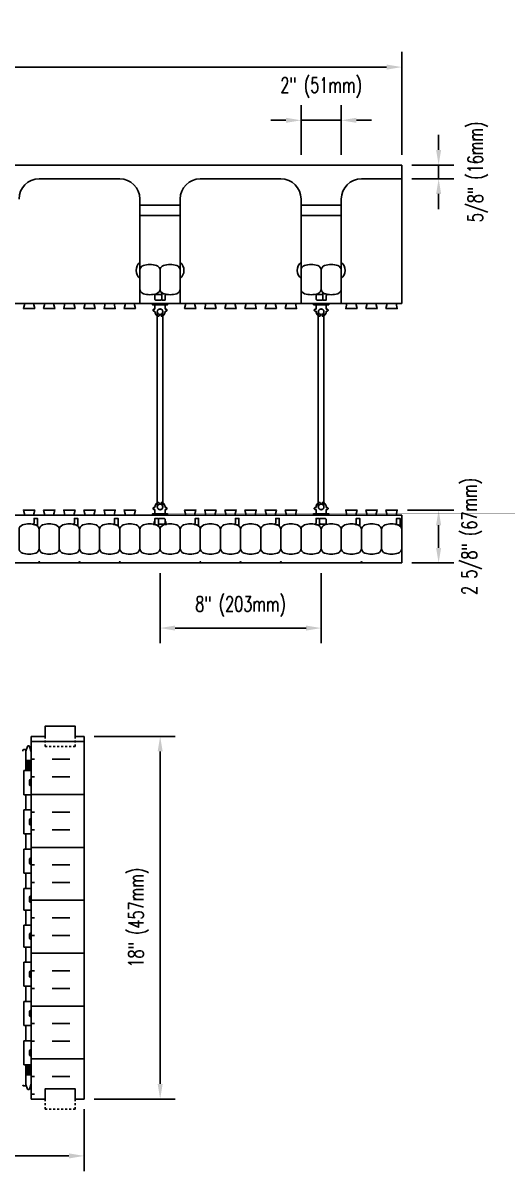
# Model space of a CAD drawing. Header units: inches. Extents: x 322.3 to 382.3, y 107.7 to 166.8.
# Drawn here: x 358.3 to 382.3, y 107.7 to 164.6 of the extents above; entities that cross this region are included whole.
import ezdxf

# ---------------------------------------------------------------- set-up
doc = ezdxf.new("R2010")
doc.units = ezdxf.units.IN
doc.header["$MEASUREMENT"] = 0
doc.linetypes.add('DASHED2', pattern=[0.375, 0.25, -0.125])
for name, color, linetype in [('HATCH', 12, 'Continuous'), ('line25', 2, 'Continuous'), ('LINE50', 5, 'Continuous'), ('LINE9', 9, 'Continuous'), ('TEXT', 4, 'Continuous'), ('Web_Edge', 9, 'Continuous')]:
    doc.layers.add(name, color=color, linetype=linetype)
doc.styles.add('DIM', font='romans.shx', dxfattribs={"width": 0.7})
doc.dimstyles.new('ext_8', dxfattribs={"dimscale": 8, "dimtxt": 0.09375, "dimasz": 0.09375, "dimexe": 0.09375, "dimexo": 0.0625, "dimgap": 0.0625, "dimtad": 1, "dimdec": 3, "dimzin": 3, "dimdsep": 46, "dimlunit": 4, "dimtxsty": 'DIM', "dimcen": 0.09, "dimdle": 0.09375, "dimclrt": 4, "dimadec": 0, "dimazin": 0, "dimtfac": 1, "dimtdec": 3, "dimtmove": 2, "dimatfit": 3, "dimfxl": 0, "dimfrac": 2, "dimtolj": 1, "dimtzin": 0, "dimarcsym": 0})

# ---------------------------------------------------------------- blocks, each defined once
blk = doc.blocks.new('*D27')
at = {"layer": 'Defpoints', "color": 0}
for p in [(377.114, 157.582), (377.114, 156.895), (378.946, 156.895)]:
    blk.add_point(p, dxfattribs=at)
at = {"layer": 'TEXT', "color": 0, "lineweight": -2}
for p, q in [((378.946, 158.332), (378.946, 159.082)), ((377.614, 157.582), (379.696, 157.582)), ((378.946, 157.582), (378.946, 156.895)), ((377.614, 156.895), (379.696, 156.895)), ((378.946, 156.145), (378.946, 155.395))]:
    blk.add_line(p, q, dxfattribs=at)
at = {"layer": 'TEXT', "color": 0}
for points in [[(378.821, 158.332), (379.071, 158.332), (378.946, 157.582)], [(378.821, 156.145), (379.071, 156.145), (378.946, 156.895)]]:
    blk.add_solid(points, dxfattribs=at)
at = {"layer": 'TEXT', "color": 4, "insert": (380.893, 157.239), "char_height": 0.75, "attachment_point": 5, "rotation": 90, "style": 'DIM'}
blk.add_mtext('\\A1;5/8" (16mm)', dxfattribs=at)
blk = doc.blocks.new('*D28')
at = {"layer": 'Defpoints', "color": 0}
for p in [(376.895, 140.457), (378.946, 140.457), (377.114, 137.832)]:
    blk.add_point(p, dxfattribs=at)
at = {"layer": 'TEXT', "color": 0, "lineweight": -2}
for p, q in [((377.395, 140.457), (379.696, 140.457)), ((378.946, 138.582), (378.946, 139.707)), ((377.614, 137.832), (379.696, 137.832))]:
    blk.add_line(p, q, dxfattribs=at)
at = {"layer": 'TEXT', "color": 0}
for points in [[(378.821, 139.707), (379.071, 139.707), (378.946, 140.457)], [(378.821, 138.582), (379.071, 138.582), (378.946, 137.832)]]:
    blk.add_solid(points, dxfattribs=at)
at = {"layer": 'TEXT', "color": 4, "insert": (380.598, 139.145), "char_height": 0.75, "attachment_point": 5, "rotation": 90, "style": 'DIM'}
blk.add_mtext('\\A1;2 5/8" (67mm)', dxfattribs=at)
blk = doc.blocks.new('*D20')
at = {"layer": 'Defpoints', "color": 0}
for p in [(374.114, 159.801), (372.114, 157.582), (374.114, 157.582)]:
    blk.add_point(p, dxfattribs=at)
at = {"layer": 'TEXT', "color": 0, "lineweight": -2}
for p, q in [((372.114, 158.082), (372.114, 160.551)), ((374.114, 158.082), (374.114, 160.551)), ((371.364, 159.801), (370.614, 159.801)), ((372.114, 159.801), (374.114, 159.801)), ((374.864, 159.801), (375.614, 159.801))]:
    blk.add_line(p, q, dxfattribs=at)
at = {"layer": 'TEXT', "color": 0}
for points in [[(371.364, 159.926), (371.364, 159.676), (372.114, 159.801)], [(374.864, 159.926), (374.864, 159.676), (374.114, 159.801)]]:
    blk.add_solid(points, dxfattribs=at)
at = {"layer": 'TEXT', "color": 4, "insert": (373.114, 161.422), "char_height": 0.75, "attachment_point": 5, "style": 'DIM'}
blk.add_mtext('\\A1;2" (51mm)', dxfattribs=at)
blk = doc.blocks.new('*D29')
at = {"layer": 'Defpoints', "color": 0}
for p in [(377.114, 162.442), (329.114, 157.582), (377.114, 157.582)]:
    blk.add_point(p, dxfattribs=at)
at = {"layer": 'TEXT', "color": 0, "lineweight": -2}
for p, q in [((329.114, 158.082), (329.114, 163.192)), ((377.114, 158.082), (377.114, 163.192)), ((329.864, 162.442), (376.364, 162.442))]:
    blk.add_line(p, q, dxfattribs=at)
at = {"layer": 'TEXT', "color": 0}
for points in [[(329.864, 162.567), (329.864, 162.317), (329.114, 162.442)], [(376.364, 162.567), (376.364, 162.317), (377.114, 162.442)]]:
    blk.add_solid(points, dxfattribs=at)
at = {"layer": 'TEXT', "color": 4, "insert": (353.114, 163.514), "char_height": 0.75, "attachment_point": 5, "style": 'DIM'}
blk.add_mtext('\\A1;48" (1219mm)', dxfattribs=at)
blk = doc.blocks.new('*D23')
at = {"layer": 'Defpoints', "color": 0}
for p in [(365.114, 137.832), (373.114, 137.832), (373.114, 134.601)]:
    blk.add_point(p, dxfattribs=at)
at = {"layer": 'TEXT', "color": 0, "lineweight": -2}
for p, q in [((365.114, 137.332), (365.114, 133.851)), ((373.114, 137.332), (373.114, 133.851)), ((365.864, 134.601), (372.364, 134.601))]:
    blk.add_line(p, q, dxfattribs=at)
at = {"layer": 'TEXT', "color": 0}
for points in [[(365.864, 134.726), (365.864, 134.476), (365.114, 134.601)], [(372.364, 134.726), (372.364, 134.476), (373.114, 134.601)]]:
    blk.add_solid(points, dxfattribs=at)
at = {"layer": 'TEXT', "color": 4, "insert": (369.114, 135.672), "char_height": 0.75, "attachment_point": 5, "style": 'DIM'}
blk.add_mtext('\\A1;8" (203mm)', dxfattribs=at)
blk = doc.blocks.new('*D25')
at = {"layer": 'Defpoints', "color": 0}
for p in [(361.344, 129.226), (365.12, 129.226), (361.344, 111.226)]:
    blk.add_point(p, dxfattribs=at)
at = {"layer": 'TEXT', "color": 0, "lineweight": -2}
for p, q in [((361.844, 129.226), (365.87, 129.226)), ((365.12, 111.976), (365.12, 128.476)), ((361.844, 111.226), (365.87, 111.226))]:
    blk.add_line(p, q, dxfattribs=at)
at = {"layer": 'TEXT', "color": 0}
for points in [[(364.995, 128.476), (365.245, 128.476), (365.12, 129.226)], [(364.995, 111.976), (365.245, 111.976), (365.12, 111.226)]]:
    blk.add_solid(points, dxfattribs=at)
at = {"layer": 'TEXT', "color": 4, "insert": (364.048, 120.226), "char_height": 0.75, "attachment_point": 5, "rotation": 90, "style": 'DIM'}
blk.add_mtext('\\A1;18" (457mm)', dxfattribs=at)
blk = doc.blocks.new('*D26')
at = {"layer": 'Defpoints', "color": 0}
for p in [(346.094, 111.226), (361.344, 111.226), (361.344, 108.403)]:
    blk.add_point(p, dxfattribs=at)
at = {"layer": 'TEXT', "color": 0, "lineweight": -2}
for p, q in [((346.094, 110.726), (346.094, 107.653)), ((361.344, 110.726), (361.344, 107.653)), ((346.844, 108.403), (360.594, 108.403))]:
    blk.add_line(p, q, dxfattribs=at)
at = {"layer": 'TEXT', "color": 0}
for points in [[(346.844, 108.528), (346.844, 108.278), (346.094, 108.403)], [(360.594, 108.528), (360.594, 108.278), (361.344, 108.403)]]:
    blk.add_solid(points, dxfattribs=at)
at = {"layer": 'TEXT', "color": 4, "insert": (353.719, 109.475), "char_height": 0.75, "attachment_point": 5, "style": 'DIM'}
blk.add_mtext('\\A1;15 1/4" (387mm)', dxfattribs=at)
blk = doc.blocks.new('WEB_CENTRE_TOP_10')
for p, q in [((-0.141, 9.688), (-0.141, 0)), ((0.141, 9.688), (0.141, 0))]:
    blk.add_line(p, q)
for centre in [(0, 9.688), (0, 0)]:
    blk.add_circle(centre, 0.141)
blk = doc.blocks.new('Connector')
blk.add_point((0.271, 0))
at = {"layer": 'LINE9'}
for p, q in [((0, 0.375), (0, -0.375)), ((0.062, -0.375), (0.062, 0.375)), ((0.281, 0.25), (0.062, 0.25))]:
    blk.add_line(p, q, dxfattribs=at)
for points, weights in [([(0.007, 0.375), (0.004, 0.375), (0, 0.375)], [1, 0.972587069138, 0.950305488115]), ([(0.327, 0.343), (0.308, 0.343), (0.281, 0.317), (0.281, 0.297)], [1, 0.85355339, 0.85355339, 1]), ([(0.328, 0.343), (0.327, 0.343), (0.327, 0.343)], [1, 0.70710678, 1]), ([(0.375, 0.297), (0.375, 0.317), (0.348, 0.343), (0.329, 0.343)], [1, 0.85355339, 0.85355339, 1]), ([(0.406, 0.25), (0.546, 0.25), (0.619, 0.131)], [0.958404415409, 0.794674173519, 0.864651571113]), ([(0.619, 0.052), (0.612, 0.049), (0.604, 0.049)], [0.83615024178, 0.892081430621, 1]), ([(0, -0.375), (0.004, -0.375), (0.007, -0.375)], [0.950305488115, 0.972587069138, 1]), ([(0.281, -0.297), (0.281, -0.317), (0.308, -0.343), (0.327, -0.343)], [1, 0.85355339, 0.85355339, 1]), ([(0.327, -0.343), (0.281, -0.343), (0.281, -0.297)], [1, 0.70710678, 1]), ([(0.329, -0.343), (0.348, -0.343), (0.375, -0.317), (0.375, -0.297)], [1, 0.85355339, 0.85355339, 1]), ([(0.375, -0.297), (0.375, -0.343), (0.329, -0.343)], [1, 0.70710678, 1]), ([(0.619, -0.131), (0.546, -0.25), (0.406, -0.25)], [0.864651574428, 0.794674169686, 0.958404415195]), ([(0.604, -0.049), (0.612, -0.049), (0.619, -0.052)], [1, 0.89208144177, 0.836150253337])]:
    blk.add_rational_spline(points, weights, degree=2, dxfattribs=at)
for points, degree in [([(0, 0.375), (0.002, 0.375), (0.005, 0.375), (0.007, 0.375)], 3), ([(0.007, 0.375), (0.021, 0.375), (0.051, 0.375), (0.062, 0.375), (0.062, 0.375)], 3), ([(0.281, 0.25), (0.281, 0.297)], 1), ([(0.327, 0.343), (0.327, 0.343), (0.328, 0.343), (0.328, 0.343)], 3), ([(0.328, 0.343), (0.329, 0.343), (0.329, 0.343), (0.329, 0.343)], 3), ([(0.375, 0.25), (0.375, 0.297)], 1), ([(0.406, 0.25), (0.375, 0.25)], 1), ([(0.406, 0.25), (0.406, 0.25)], 1), ([(0.406, 0.25), (0.406, 0.25)], 1), ([(0.406, 0.25), (0.406, 0.25)], 1), ([(0.406, 0.25), (0.406, 0.25)], 1), ([(0.406, 0.25), (0.406, 0.25)], 1), ([(0.406, 0.25), (0.406, 0.25)], 1), ([(0.406, 0.25), (0.406, 0.25)], 1), ([(0.406, 0.25), (0.406, 0.25)], 1), ([(0.406, 0.25), (0.406, 0.25)], 1), ([(0.406, 0.25), (0.406, 0.25)], 1), ([(0.406, 0.25), (0.406, 0.25)], 1), ([(0.406, 0.25), (0.406, 0.25)], 1), ([(0.406, 0.25), (0.406, 0.25)], 1), ([(0.406, 0.25), (0.406, 0.25)], 1), ([(0.406, 0.25), (0.406, 0.25)], 1), ([(0.406, 0.25), (0.406, 0.25)], 1), ([(0.406, 0.25), (0.406, 0.25)], 1), ([(0.406, 0.25), (0.406, 0.25)], 1), ([(0.406, 0.25), (0.406, 0.25)], 1), ([(0.406, 0.25), (0.406, 0.25)], 1), ([(0.406, 0.25), (0.406, 0.25)], 1), ([(0.406, 0.25), (0.406, 0.25)], 1), ([(0.406, 0.25), (0.406, 0.25)], 1), ([(0.406, 0.25), (0.406, 0.25)], 1), ([(0.604, 0.049), (0.532, 0.049)], 1), ([(0.532, 0.049), (0.532, 0.049)], 1), ([(0.532, 0.049), (0.532, 0.049)], 1), ([(0.532, 0.049), (0.532, 0.049)], 1), ([(0.532, 0.049), (0.532, 0.049)], 1), ([(0.532, 0.049), (0.532, 0.049)], 1), ([(0.532, 0.049), (0.532, 0.049)], 1), ([(0.532, 0.049), (0.532, 0.049)], 1), ([(0.532, 0.049), (0.532, 0.049)], 1), ([(0.532, 0.049), (0.532, 0.049)], 1), ([(0.532, 0.049), (0.532, 0.049)], 1), ([(0.604, 0.049), (0.609, 0.049), (0.614, 0.05), (0.619, 0.052)], 3), ([(0.604, 0.049), (0.604, 0.049)], 1), ([(0.604, 0.049), (0.604, 0.049)], 1), ([(0.604, 0.049), (0.604, 0.049)], 1), ([(0.604, 0.049), (0.604, 0.049)], 1), ([(0.619, 0.131), (0.619, 0.052)], 1), ([(0.619, 0.131), (0.619, 0.131)], 1), ([(0.619, 0.131), (0.619, 0.131)], 1), ([(0.619, 0.131), (0.619, 0.131)], 1), ([(0.619, 0.131), (0.619, 0.131)], 1), ([(0.007, -0.375), (0.005, -0.375), (0.002, -0.375), (0, -0.375)], 3), ([(0.062, -0.375), (0.062, -0.375), (0.051, -0.375), (0.021, -0.375), (0.007, -0.375)], 3), ([(0.062, -0.25), (0.281, -0.25)], 1), ([(0.281, -0.297), (0.281, -0.25)], 1), ([(0.281, -0.25), (0.281, -0.297)], 1), ([(0.328, -0.343), (0.328, -0.343), (0.327, -0.343), (0.327, -0.343)], 3), ([(0.329, -0.343), (0.329, -0.343), (0.329, -0.343), (0.328, -0.343)], 3), ([(0.375, -0.25), (0.375, -0.297)], 1), ([(0.375, -0.297), (0.375, -0.25)], 1), ([(0.406, -0.25), (0.375, -0.25)], 1), ([(0.406, -0.25), (0.406, -0.25)], 1), ([(0.406, -0.25), (0.406, -0.25)], 1), ([(0.406, -0.25), (0.406, -0.25)], 1), ([(0.406, -0.25), (0.406, -0.25)], 1), ([(0.406, -0.25), (0.406, -0.25)], 1), ([(0.406, -0.25), (0.406, -0.25)], 1), ([(0.406, -0.25), (0.406, -0.25)], 1), ([(0.406, -0.25), (0.406, -0.25)], 1), ([(0.406, -0.25), (0.406, -0.25)], 1), ([(0.406, -0.25), (0.406, -0.25)], 1), ([(0.406, -0.25), (0.406, -0.25)], 1), ([(0.532, -0.049), (0.604, -0.049)], 1), ([(0.604, -0.049), (0.58, -0.049), (0.556, -0.049), (0.532, -0.049)], 3), ([(0.532, -0.049), (0.532, -0.049)], 1), ([(0.532, -0.049), (0.532, -0.049)], 1), ([(0.532, -0.049), (0.532, -0.049)], 1), ([(0.532, -0.049), (0.532, -0.049)], 1), ([(0.619, -0.052), (0.614, -0.05), (0.609, -0.049), (0.604, -0.049)], 3), ([(0.604, -0.049), (0.604, -0.049)], 1), ([(0.604, -0.049), (0.604, -0.049)], 1), ([(0.604, -0.049), (0.604, -0.049)], 1), ([(0.604, -0.049), (0.604, -0.049)], 1), ([(0.604, -0.049), (0.604, -0.049)], 1), ([(0.604, -0.049), (0.604, -0.049)], 1), ([(0.604, -0.049), (0.604, -0.049)], 1), ([(0.604, -0.049), (0.604, -0.049)], 1), ([(0.619, -0.052), (0.619, -0.131)], 1), ([(0.619, -0.131), (0.619, -0.131)], 1), ([(0.619, -0.131), (0.619, -0.131)], 1), ([(0.619, -0.131), (0.619, -0.131)], 1), ([(0.619, -0.131), (0.619, -0.131)], 1)]:
    blk.add_open_spline(points, degree=degree, dxfattribs=at)
for points, weights, knots in [([(0.062, 0.375), (0.062, 0.375), (0.046, 0.375), (0.03, 0.375), (0.007, 0.375)], [0.868718858569, 0.861102746415, 1, 0.861102734288, 0.868718859898], [0, 0, 0, 0.5, 0.5, 1, 1, 1]), ([(0.532, 0.049), (0.472, 0.203), (0.333, 0.113), (0.157, 0), (0.333, -0.113), (0.472, -0.203), (0.532, -0.049)], [0.899508922286, 0.599718215298, 1, 0.54226024, 1, 0.599718224335, 0.899508908749], [0, 0, 0, 0.318112, 0.318112, 0.681888, 0.681888, 1, 1, 1]), ([(0.007, -0.375), (0.03, -0.375), (0.046, -0.375), (0.062, -0.375), (0.062, -0.375)], [0.868718859319, 0.861102739573, 1, 0.861102742958, 0.868718858948], [0, 0, 0, 0.5, 0.5, 1, 1, 1])]:
    blk.add_rational_spline(points, weights, degree=2, knots=knots, dxfattribs=at)

msp = doc.modelspace()

# ---------------------------------------------------------------- hatches: boundary and pattern name
at = {"layer": 'HATCH'}
h = msp.add_hatch(dxfattribs=at)
h.set_pattern_fill('INSUL', color=256, scale=7, style=0)
h.set_pattern_definition([(180, (3284.8802, -285.7837), (0, 2.625), []), (180, (3284.8802, -284.9087), (0, 2.625), [0.875, -0.875]), (180, (3284.8802, -284.0337), (0, 2.625), [0.875, -0.875])])
h.paths.add_polyline_path([(361.3436, 111.2258), (360.9061, 111.2258), (360.9061, 111.7258), (359.4061, 111.7258), (359.4061, 111.2258), (358.7186, 111.2258), (358.7186, 129.2258), (359.4061, 129.2258), (359.4061, 129.7258), (360.9061, 129.7258), (360.9061, 129.2258), (361.3436, 129.2258)])

# ---------------------------------------------------------------- linework, layer by layer
for p, q in [((366.1138, 155.5823), (364.1138, 155.5823)), ((374.1138, 155.5823), (372.1138, 155.5823)), ((366.1138, 155.0823), (364.1138, 155.0823)), ((374.1138, 155.0823), (372.1138, 155.0823))]:
    msp.add_line(p, q, dxfattribs=at)
at = {"layer": 'line25'}
for p, q in [((363.1138, 156.8948), (359.1138, 156.8948)), ((371.1138, 156.8948), (367.1138, 156.8948)), ((377.1138, 156.8948), (375.1138, 156.8948)), ((364.1138, 150.7073), (364.1138, 155.8948)), ((366.1138, 150.7073), (366.1138, 155.8948)), ((372.1138, 150.7073), (372.1138, 155.8948)), ((374.1138, 150.7073), (374.1138, 155.8948)), ((329.1138, 150.7073), (377.1138, 150.7073)), ((329.1138, 140.2073), (377.1138, 140.2073)), ((358.7186, 111.2258), (358.7186, 129.2258)), ((358.7186, 127.5308), (358.3536, 127.5308)), ((358.3536, 126.3308), (358.3536, 127.5308)), ((358.7186, 126.3308), (358.3536, 126.3308)), ((358.7186, 125.5808), (358.3536, 125.5808)), ((358.3536, 124.3808), (358.3536, 125.5808)), ((358.7186, 124.3808), (358.3536, 124.3808)), ((358.7186, 123.6308), (358.3536, 123.6308)), ((358.3536, 122.4308), (358.3536, 123.6308)), ((358.7186, 122.4308), (358.3536, 122.4308)), ((358.7186, 121.6808), (358.3536, 121.6808)), ((358.3536, 121.6808), (358.3536, 120.6008)), ((358.7186, 120.6008), (358.3536, 120.6008)), ((358.7186, 119.8508), (358.3536, 119.8508)), ((358.3536, 118.7708), (358.3536, 119.8508)), ((358.7186, 118.7708), (358.3536, 118.7708)), ((358.7186, 118.0208), (358.3536, 118.0208)), ((358.3536, 118.0208), (358.3536, 116.8208)), ((358.7186, 116.8208), (358.3536, 116.8208)), ((358.7186, 116.0708), (358.3536, 116.0708)), ((358.3536, 116.0708), (358.3536, 114.8708)), ((358.7186, 114.8708), (358.3536, 114.8708)), ((358.7186, 114.1208), (358.3536, 114.1208)), ((358.3536, 114.1208), (358.3536, 112.9208)), ((358.7186, 112.9208), (358.3536, 112.9208))]:
    msp.add_line(p, q, dxfattribs=at)
for points in [[(358.395, 150.7073), (358.3326, 150.4573), (358.895, 150.4573), (358.8326, 150.7073)], [(359.395, 150.7073), (359.3326, 150.4573), (359.895, 150.4573), (359.8326, 150.7073)], [(360.395, 150.7073), (360.3326, 150.4573), (360.895, 150.4573), (360.8326, 150.7073)], [(361.395, 150.7073), (361.3326, 150.4573), (361.895, 150.4573), (361.8326, 150.7073)], [(362.395, 150.7073), (362.3326, 150.4573), (362.895, 150.4573), (362.8326, 150.7073)], [(363.395, 150.7073), (363.3326, 150.4573), (363.895, 150.4573), (363.8326, 150.7073)], [(366.395, 150.7073), (366.3326, 150.4573), (366.895, 150.4573), (366.8326, 150.7073)], [(367.395, 150.7073), (367.3326, 150.4573), (367.895, 150.4573), (367.8326, 150.7073)], [(368.395, 150.7073), (368.3326, 150.4573), (368.895, 150.4573), (368.8326, 150.7073)], [(369.395, 150.7073), (369.3326, 150.4573), (369.895, 150.4573), (369.8326, 150.7073)], [(370.395, 150.7073), (370.3326, 150.4573), (370.895, 150.4573), (370.8326, 150.7073)], [(371.395, 150.7073), (371.3326, 150.4573), (371.895, 150.4573), (371.8326, 150.7073)], [(374.395, 150.7073), (374.3326, 150.4573), (374.895, 150.4573), (374.8326, 150.7073)], [(375.395, 150.7073), (375.3326, 150.4573), (375.895, 150.4573), (375.8326, 150.7073)], [(376.395, 150.7073), (376.3326, 150.4573), (376.895, 150.4573), (376.8326, 150.7073)], [(358.395, 140.2073), (358.3326, 140.4573), (358.895, 140.4573), (358.8326, 140.2073)], [(359.395, 140.2073), (359.3326, 140.4573), (359.895, 140.4573), (359.8326, 140.2073)], [(360.395, 140.2073), (360.3326, 140.4573), (360.895, 140.4573), (360.8326, 140.2073)], [(361.395, 140.2073), (361.3326, 140.4573), (361.895, 140.4573), (361.8326, 140.2073)], [(362.395, 140.2073), (362.3326, 140.4573), (362.895, 140.4573), (362.8326, 140.2073)], [(363.395, 140.2073), (363.3326, 140.4573), (363.895, 140.4573), (363.8326, 140.2073)], [(366.395, 140.2073), (366.3326, 140.4573), (366.895, 140.4573), (366.8326, 140.2073)], [(367.395, 140.2073), (367.3326, 140.4573), (367.895, 140.4573), (367.8326, 140.2073)], [(368.395, 140.2073), (368.3326, 140.4573), (368.895, 140.4573), (368.8326, 140.2073)], [(369.395, 140.2073), (369.3326, 140.4573), (369.895, 140.4573), (369.8326, 140.2073)], [(370.395, 140.2073), (370.3326, 140.4573), (370.895, 140.4573), (370.8326, 140.2073)], [(371.395, 140.2073), (371.3326, 140.4573), (371.895, 140.4573), (371.8326, 140.2073)], [(374.395, 140.2073), (374.3326, 140.4573), (374.895, 140.4573), (374.8326, 140.2073)], [(375.395, 140.2073), (375.3326, 140.4573), (375.895, 140.4573), (375.8326, 140.2073)], [(376.395, 140.2073), (376.3326, 140.4573), (376.895, 140.4573), (376.8326, 140.2073)]]:
    msp.add_lwpolyline(points, close=True, dxfattribs=at)
for centre, start, end in [((359.1138, 155.8948), 90, 180), ((363.1138, 155.8948), 0, 90), ((367.1138, 155.8948), 90, 180), ((371.1138, 155.8948), 0, 90), ((375.1138, 155.8948), 90, 180)]:
    msp.add_arc(centre, 1, start, end, dxfattribs=at)
at = {"layer": 'LINE50'}
for p, q in [((377.1138, 157.5823), (329.1138, 157.5823)), ((377.1138, 150.7073), (377.1138, 157.5823)), ((377.1138, 140.2073), (377.1138, 137.8323)), ((377.1138, 137.8323), (329.1138, 137.8323)), ((361.3436, 111.2258), (361.3436, 129.2258))]:
    msp.add_line(p, q, dxfattribs=at)
for points in [[(361.3436, 129.2258), (360.9061, 129.2258), (360.9061, 129.7258), (359.4061, 129.7258), (359.4061, 129.2258), (358.7186, 129.2258)], [(358.7186, 111.2258), (359.4061, 111.2258), (359.4061, 111.7258), (360.9061, 111.7258), (360.9061, 111.2258), (361.3436, 111.2258)]]:
    msp.add_lwpolyline(points, dxfattribs=at)
at = {"layer": 'LINE9'}
for p, q in [((364.8313, 139.8974), (364.8313, 139.7144)), ((365.3963, 139.8974), (365.3963, 139.7144)), ((358.6786, 127.0808), (358.6786, 127.0808)), ((358.6386, 126.8208), (358.6386, 127.0408)), ((358.6786, 126.7808), (358.6786, 126.7808)), ((358.7186, 126.8208), (358.7186, 127.0408)), ((358.7186, 126.9858), (358.7186, 126.9858)), ((358.7186, 126.8758), (358.7186, 126.8758)), ((358.6386, 124.8708), (358.6386, 125.0908)), ((358.6786, 125.1308), (358.6786, 125.1308)), ((358.6786, 124.8308), (358.6786, 124.8308)), ((358.7186, 124.8708), (358.7186, 125.0908)), ((358.7186, 125.0358), (358.7186, 125.0358)), ((358.7186, 124.9258), (358.7186, 124.9258)), ((358.6386, 122.9208), (358.6386, 123.1408)), ((358.6786, 123.1808), (358.6786, 123.1808)), ((358.7186, 122.9208), (358.7186, 123.1408)), ((358.7186, 123.0858), (358.7186, 123.0858)), ((358.6786, 122.8808), (358.6786, 122.8808)), ((358.7186, 122.9758), (358.7186, 122.9758)), ((358.6386, 121.2508), (358.6386, 121.0308)), ((358.6786, 121.2908), (358.6786, 121.2908)), ((358.6786, 120.9908), (358.6786, 120.9908)), ((358.7186, 121.2508), (358.7186, 121.0308)), ((358.7186, 121.1958), (358.7186, 121.1958)), ((358.7186, 121.0858), (358.7186, 121.0858)), ((358.6386, 119.2008), (358.6386, 119.4208)), ((358.6786, 119.4608), (358.6786, 119.4608)), ((358.6786, 119.1608), (358.6786, 119.1608)), ((358.7186, 119.2008), (358.7186, 119.4208)), ((358.7186, 119.3658), (358.7186, 119.3658)), ((358.7186, 119.2558), (358.7186, 119.2558)), ((358.6386, 117.5308), (358.6386, 117.3108)), ((358.6786, 117.5708), (358.6786, 117.5708)), ((358.7186, 117.5308), (358.7186, 117.3108)), ((358.7186, 117.4758), (358.7186, 117.4758)), ((358.6786, 117.2708), (358.6786, 117.2708)), ((358.7186, 117.3658), (358.7186, 117.3658)), ((358.6386, 115.5808), (358.6386, 115.3608)), ((358.6786, 115.3208), (358.6786, 115.3208)), ((358.7186, 115.5808), (358.7186, 115.3608)), ((358.7186, 115.5258), (358.7186, 115.5258)), ((358.7186, 115.4158), (358.7186, 115.4158)), ((358.6386, 113.6308), (358.6386, 113.4108)), ((358.6786, 113.6708), (358.6786, 113.6708)), ((358.7186, 113.6308), (358.7186, 113.4108)), ((358.7186, 113.5758), (358.7186, 113.5758)), ((358.7186, 113.4658), (358.7186, 113.4658)), ((358.6786, 113.3708), (358.6786, 113.3708))]:
    msp.add_line(p, q, dxfattribs=at)
for points in [[(364.2869, 151.1964, 0.1576708), (364.9407, 151.1964, 0.3253046), (365.1138, 151.4343), (365.1138, 152.3554, 0.3253046), (364.9407, 152.5933, 0.1576708), (364.2869, 152.5933, 0.3253046), (364.1138, 152.3554), (364.1138, 151.4343, 0.3253046)], [(365.2869, 151.1964, 0.1576708), (365.9407, 151.1964, 0.3253046), (366.1138, 151.4343), (366.1138, 152.3554, 0.3253046), (365.9407, 152.5933, 0.1576708), (365.2869, 152.5933, 0.3253046), (365.1138, 152.3554), (365.1138, 151.4343, 0.3253046)], [(372.2869, 151.1964, 0.1576708), (372.9407, 151.1964, 0.3253046), (373.1138, 151.4343), (373.1138, 152.3554, 0.3253046), (372.9407, 152.5933, 0.1576708), (372.2869, 152.5933, 0.3253046), (372.1138, 152.3554), (372.1138, 151.4343, 0.3253046)], [(373.2869, 151.1964, 0.1576708), (373.9407, 151.1964, 0.3253046), (374.1138, 151.4343), (374.1138, 152.3554, 0.3253046), (373.9407, 152.5933, 0.1576708), (373.2869, 152.5933, 0.3253046), (373.1138, 152.3554), (373.1138, 151.4343, 0.3253046)], [(364.9222, 150.8758), (365.1346, 150.8758, 0.4142136), (365.1971, 150.9383), (365.1971, 151.0908, 0.4142136), (365.1346, 151.1533), (364.9222, 151.1533, 0.4142136), (364.8597, 151.0908), (364.8597, 150.9383, 0.4142136)], [(365.2869, 151.1964, 0.0372667), (365.4406, 151.1591, 0.4630356), (365.3679, 151.0974), (365.3679, 150.8758), (365.1971, 150.8758), (365.1971, 151.2219, 0.1890024), (365.1804, 151.2644, 0.1284074)], [(372.9222, 150.8758), (373.1346, 150.8758, 0.4142136), (373.1971, 150.9383), (373.1971, 151.0908, 0.4142136), (373.1346, 151.1533), (372.9222, 151.1533, 0.4142136), (372.8597, 151.0908), (372.8597, 150.9383, 0.4142136)], [(373.2869, 151.1964, 0.0372667), (373.4406, 151.1591, 0.4630356), (373.3679, 151.0974), (373.3679, 150.8758), (373.1971, 150.8758), (373.1971, 151.2219, 0.1890024), (373.1804, 151.2644, 0.1284074)], [(358.2869, 139.7183, -0.1576708), (358.9407, 139.7183, -0.3253046), (359.1138, 139.4804), (359.1138, 138.5593, -0.3253046), (358.9407, 138.3214, -0.1576708), (358.2869, 138.3214, -0.3253046), (358.1138, 138.5593), (358.1138, 139.4804, -0.3253046)], [(358.9407, 139.7183, 0.0372667), (358.787, 139.7556, 0.4630356), (358.8597, 139.8173), (358.8597, 140.0389), (359.0306, 140.0389), (359.0306, 139.6928, 0.1890024), (359.0472, 139.6503, 0.1284074)], [(359.2869, 139.7183, -0.1576708), (359.9407, 139.7183, -0.3253046), (360.1138, 139.4804), (360.1138, 138.5593, -0.3253046), (359.9407, 138.3214, -0.1576708), (359.2869, 138.3214, -0.3253046), (359.1138, 138.5593), (359.1138, 139.4804, -0.3253046)], [(360.2869, 139.7183, -0.1576708), (360.9407, 139.7183, -0.3253046), (361.1138, 139.4804), (361.1138, 138.5593, -0.3253046), (360.9407, 138.3214, -0.1576708), (360.2869, 138.3214, -0.3253046), (360.1138, 138.5593), (360.1138, 139.4804, -0.3253046)], [(360.9407, 139.7183, 0.0372667), (360.787, 139.7556, 0.4630356), (360.8597, 139.8173), (360.8597, 140.0389), (361.0306, 140.0389), (361.0306, 139.6928, 0.1890024), (361.0472, 139.6503, 0.1284074)], [(361.2869, 139.7183, -0.1576708), (361.9407, 139.7183, -0.3253046), (362.1138, 139.4804), (362.1138, 138.5593, -0.3253046), (361.9407, 138.3214, -0.1576708), (361.2869, 138.3214, -0.3253046), (361.1138, 138.5593), (361.1138, 139.4804, -0.3253046)], [(362.2869, 139.7183, -0.1576708), (362.9407, 139.7183, -0.3253046), (363.1138, 139.4804), (363.1138, 138.5593, -0.3253046), (362.9407, 138.3214, -0.1576708), (362.2869, 138.3214, -0.3253046), (362.1138, 138.5593), (362.1138, 139.4804, -0.3253046)], [(362.9407, 139.7183, 0.0372667), (362.787, 139.7556, 0.4630356), (362.8597, 139.8173), (362.8597, 140.0389), (363.0306, 140.0389), (363.0306, 139.6928, 0.1890024), (363.0472, 139.6503, 0.1284074)], [(363.2869, 139.7183, -0.1576708), (363.9407, 139.7183, -0.3253046), (364.1138, 139.4804), (364.1138, 138.5593, -0.3253046), (363.9407, 138.3214, -0.1576708), (363.2869, 138.3214, -0.3253046), (363.1138, 138.5593), (363.1138, 139.4804, -0.3253046)], [(364.2869, 139.7183, -0.1576708), (364.9407, 139.7183, -0.3253046), (365.1138, 139.4804), (365.1138, 138.5593, -0.3253046), (364.9407, 138.3214, -0.1576708), (364.2869, 138.3214, -0.3253046), (364.1138, 138.5593), (364.1138, 139.4804, -0.3253046)], [(364.9407, 139.7183, 0.0372667), (364.787, 139.7556, 0.4630356), (364.8597, 139.8173), (364.8597, 140.0389), (365.0306, 140.0389), (365.0306, 139.6928, 0.1890024), (365.0472, 139.6503, 0.1284074)], [(365.0306, 139.8239, 0.4142136), (365.0931, 139.7614), (365.3054, 139.7614, 0.4142136), (365.3679, 139.8239), (365.3679, 139.9764, 0.4142136), (365.3054, 140.0389), (365.0931, 140.0389, 0.4142136), (365.0306, 139.9764)], [(365.2869, 139.7183, -0.1576708), (365.9407, 139.7183, -0.3253046), (366.1138, 139.4804), (366.1138, 138.5593, -0.3253046), (365.9407, 138.3214, -0.1576708), (365.2869, 138.3214, -0.3253046), (365.1138, 138.5593), (365.1138, 139.4804, -0.3253046)], [(366.2869, 139.7183, -0.1576708), (366.9407, 139.7183, -0.3253046), (367.1138, 139.4804), (367.1138, 138.5593, -0.3253046), (366.9407, 138.3214, -0.1576708), (366.2869, 138.3214, -0.3253046), (366.1138, 138.5593), (366.1138, 139.4804, -0.3253046)], [(366.9407, 139.7183, 0.0372667), (366.787, 139.7556, 0.4630356), (366.8597, 139.8173), (366.8597, 140.0389), (367.0306, 140.0389), (367.0306, 139.6928, 0.1890024), (367.0472, 139.6503, 0.1284074)], [(367.2869, 139.7183, -0.1576708), (367.9407, 139.7183, -0.3253046), (368.1138, 139.4804), (368.1138, 138.5593, -0.3253046), (367.9407, 138.3214, -0.1576708), (367.2869, 138.3214, -0.3253046), (367.1138, 138.5593), (367.1138, 139.4804, -0.3253046)], [(368.2869, 139.7183, -0.1576708), (368.9407, 139.7183, -0.3253046), (369.1138, 139.4804), (369.1138, 138.5593, -0.3253046), (368.9407, 138.3214, -0.1576708), (368.2869, 138.3214, -0.3253046), (368.1138, 138.5593), (368.1138, 139.4804, -0.3253046)], [(368.9407, 139.7183, 0.0372667), (368.787, 139.7556, 0.4630356), (368.8597, 139.8173), (368.8597, 140.0389), (369.0306, 140.0389), (369.0306, 139.6928, 0.1890024), (369.0472, 139.6503, 0.1284074)], [(369.2869, 139.7183, -0.1576708), (369.9407, 139.7183, -0.3253046), (370.1138, 139.4804), (370.1138, 138.5593, -0.3253046), (369.9407, 138.3214, -0.1576708), (369.2869, 138.3214, -0.3253046), (369.1138, 138.5593), (369.1138, 139.4804, -0.3253046)], [(370.2869, 139.7183, -0.1576708), (370.9407, 139.7183, -0.3253046), (371.1138, 139.4804), (371.1138, 138.5593, -0.3253046), (370.9407, 138.3214, -0.1576708), (370.2869, 138.3214, -0.3253046), (370.1138, 138.5593), (370.1138, 139.4804, -0.3253046)], [(370.9407, 139.7183, 0.0372667), (370.787, 139.7556, 0.4630356), (370.8597, 139.8173), (370.8597, 140.0389), (371.0306, 140.0389), (371.0306, 139.6928, 0.1890024), (371.0472, 139.6503, 0.1284074)], [(371.2869, 139.7183, -0.1576708), (371.9407, 139.7183, -0.3253046), (372.1138, 139.4804), (372.1138, 138.5593, -0.3253046), (371.9407, 138.3214, -0.1576708), (371.2869, 138.3214, -0.3253046), (371.1138, 138.5593), (371.1138, 139.4804, -0.3253046)], [(372.2869, 139.7183, -0.1576708), (372.9407, 139.7183, -0.3253046), (373.1138, 139.4804), (373.1138, 138.5593, -0.3253046), (372.9407, 138.3214, -0.1576708), (372.2869, 138.3214, -0.3253046), (372.1138, 138.5593), (372.1138, 139.4804, -0.3253046)], [(372.9407, 139.7183, 0.0372667), (372.787, 139.7556, 0.4630356), (372.8597, 139.8173), (372.8597, 140.0389), (373.0306, 140.0389), (373.0306, 139.6928, 0.1890024), (373.0472, 139.6503, 0.1284074)], [(373.0306, 139.8239, 0.4142136), (373.0931, 139.7614), (373.3054, 139.7614, 0.4142136), (373.3679, 139.8239), (373.3679, 139.9764, 0.4142136), (373.3054, 140.0389), (373.0931, 140.0389, 0.4142136), (373.0306, 139.9764)], [(373.2869, 139.7183, -0.1576708), (373.9407, 139.7183, -0.3253046), (374.1138, 139.4804), (374.1138, 138.5593, -0.3253046), (373.9407, 138.3214, -0.1576708), (373.2869, 138.3214, -0.3253046), (373.1138, 138.5593), (373.1138, 139.4804, -0.3253046)], [(374.2869, 139.7183, -0.1576708), (374.9407, 139.7183, -0.3253046), (375.1138, 139.4804), (375.1138, 138.5593, -0.3253046), (374.9407, 138.3214, -0.1576708), (374.2869, 138.3214, -0.3253046), (374.1138, 138.5593), (374.1138, 139.4804, -0.3253046)], [(374.9407, 139.7183, 0.0372667), (374.787, 139.7556, 0.4630356), (374.8597, 139.8173), (374.8597, 140.0389), (375.0306, 140.0389), (375.0306, 139.6928, 0.1890024), (375.0472, 139.6503, 0.1284074)], [(375.2869, 139.7183, -0.1576708), (375.9407, 139.7183, -0.3253046), (376.1138, 139.4804), (376.1138, 138.5593, -0.3253046), (375.9407, 138.3214, -0.1576708), (375.2869, 138.3214, -0.3253046), (375.1138, 138.5593), (375.1138, 139.4804, -0.3253046)], [(376.2869, 139.7183, -0.1576708), (376.9407, 139.7183, -0.3253046), (377.1138, 139.4804), (377.1138, 138.5593, -0.3253046), (376.9407, 138.3214, -0.1576708), (376.2869, 138.3214, -0.3253046), (376.1138, 138.5593), (376.1138, 139.4804, -0.3253046)], [(376.9407, 139.7183, 0.0372667), (376.787, 139.7556, 0.4630356), (376.8597, 139.8173), (376.8597, 140.0389), (377.0306, 140.0389), (377.0306, 139.6928, 0.1890024), (377.0472, 139.6503, 0.1284074)]]:
    msp.add_lwpolyline(points, format="xyb", close=True, dxfattribs=at)
for points in [[(359.1451, 137.8323), (359.1138, 137.8968), (359.0826, 137.8323)], [(361.1451, 137.8323), (361.1138, 137.8968), (361.0826, 137.8323)], [(363.1451, 137.8323), (363.1138, 137.8968), (363.0826, 137.8323)], [(367.1451, 137.8323), (367.1138, 137.8968), (367.0826, 137.8323)], [(369.1451, 137.8323), (369.1138, 137.8968), (369.0826, 137.8323)], [(371.1451, 137.8323), (371.1138, 137.8968), (371.0826, 137.8323)], [(375.1451, 137.8323), (375.1138, 137.8968), (375.0826, 137.8323)]]:
    msp.add_lwpolyline(points, close=True, dxfattribs=at)
at = {"layer": 'LINE9', "linetype": 'DASHED2', "ltscale": 0.15}
for points in [[(360.9061, 129.2258), (360.9061, 129.2258), (360.9061, 128.7258), (359.4061, 128.7258), (359.4061, 129.2258), (359.4061, 129.2258)], [(360.9061, 111.2258), (360.9061, 111.2258), (360.9061, 110.7258), (359.4061, 110.7258), (359.4061, 111.2258), (359.4061, 111.2258)]]:
    msp.add_lwpolyline(points, dxfattribs=at)
at = {"layer": 'LINE9'}
for centre, radius, start, end in [((364.4588, 152.3509, 0.2737), 0.5325, 130.381, 229.619), ((365.7687, 152.3509, 0.2737), 0.5325, 310.381, 49.619), ((372.4588, 152.3509, 0.2737), 0.5325, 130.381, 229.619), ((373.7687, 152.3509, 0.2737), 0.5325, 310.381, 49.619), ((358.6786, 127.0408), 0.04, 90, 180), ((358.6786, 127.0408), 0.04, 0, 90), ((358.6786, 126.8208), 0.04, 180, 270), ((358.6786, 126.8208), 0.04, 270, 0), ((358.6786, 125.0908), 0.04, 90, 180), ((358.6786, 124.8708), 0.04, 180, 270), ((358.6786, 125.0908), 0.04, 0, 90), ((358.6786, 124.8708), 0.04, 270, 0), ((358.6786, 123.1408), 0.04, 90, 180), ((358.6786, 123.1408), 0.04, 0, 90), ((358.6786, 122.9208), 0.04, 180, 270), ((358.6786, 122.9208), 0.04, 270, 0), ((358.6786, 121.2508), 0.04, 90, 180), ((358.6786, 121.0308), 0.04, 180, 270), ((358.6786, 121.2508), 0.04, 360, 90), ((358.6786, 121.0308), 0.04, 270, 0), ((358.6786, 119.4208), 0.04, 90, 180), ((358.6786, 119.2008), 0.04, 180, 270), ((358.6786, 119.4208), 0.04, 0, 90), ((358.6786, 119.2008), 0.04, 270, 0), ((358.6786, 117.5308), 0.04, 90, 180), ((358.6786, 117.5308), 0.04, 360, 90), ((358.6786, 117.3108), 0.04, 180, 270), ((358.6786, 117.3108), 0.04, 270, 0), ((358.6786, 115.5808), 0.04, 90, 180), ((358.6786, 115.3608), 0.04, 180, 270), ((358.6786, 115.5808), 0.04, 360, 90), ((358.6786, 115.3608), 0.04, 270, 0), ((358.6786, 113.6308), 0.04, 90, 180), ((358.6786, 113.4108), 0.04, 180, 270), ((358.6786, 113.6308), 0.04, 360, 90), ((358.6786, 113.4108), 0.04, 270, 0)]:
    msp.add_arc(centre, radius, start, end, dxfattribs=at)
at = {"layer": 'Web_Edge'}
for p, q in [((358.3086, 128.527), (358.3086, 128.497)), ((358.4847, 128.577), (358.3586, 128.577)), ((358.4586, 128.497), (358.5336, 128.727)), ((358.4586, 128.497), (358.4586, 127.5308)), ((358.7186, 128.4664), (358.6336, 128.727)), ((358.4586, 111.9545), (358.4586, 112.9208)), ((358.4847, 111.8745), (358.3586, 111.8745)), ((358.4586, 111.9545), (358.5336, 111.7245)), ((358.7186, 111.9852), (358.6336, 111.7245))]:
    msp.add_line(p, q, dxfattribs=at)
for points in [[(358.4586, 127.5308), (358.4586, 128.347)], [(358.4586, 125.5808), (358.4586, 126.3308)], [(358.4586, 123.6308), (358.4586, 124.3808)], [(358.4586, 121.6808), (358.4586, 122.4308)], [(358.4586, 120.2258), (358.4586, 120.6008)], [(358.4586, 120.2258), (358.4586, 119.8508)], [(358.4586, 118.7708), (358.4586, 118.0208)], [(358.4586, 116.8208), (358.4586, 116.0708)], [(358.4586, 114.8708), (358.4586, 114.1208)], [(358.4586, 112.9208), (358.4586, 112.1045)]]:
    msp.add_lwpolyline(points, dxfattribs=at)
for points in [[(358.5086, 127.587), (358.6586, 127.587), (358.6586, 128.027), (358.5086, 128.027)], [(358.5486, 127.647), (358.6186, 127.647), (358.6186, 128.027), (358.5486, 128.027)], [(358.5086, 112.8645), (358.6586, 112.8645), (358.6586, 112.4245), (358.5086, 112.4245)], [(358.5486, 112.8045), (358.6186, 112.8045), (358.6186, 112.4245), (358.5486, 112.4245)]]:
    msp.add_lwpolyline(points, close=True, dxfattribs=at)
for centre, radius, start, end in [((358.3586, 128.527), 0.05, 90, 180), ((358.5836, 128.7004), 0.0567, 28.07249, 151.92751), ((358.3586, 111.9245), 0.05, 180, 270), ((358.5836, 111.7512), 0.0567, 208.07249, 331.92751)]:
    msp.add_arc(centre, radius, start, end, dxfattribs=at)

# ---------------------------------------------------------------- block references
at = {"xscale": -1, "rotation": 90}
for p in [(365.1138, 150.7073), (373.1138, 150.7073)]:
    msp.add_blockref('Connector', p, dxfattribs=at)
at = {"rotation": 90}
for p in [(365.1138, 140.2073), (373.1138, 140.2073)]:
    msp.add_blockref('Connector', p, dxfattribs=at)
at = {"layer": 'LINE9'}
for p in [(365.1138, 140.6133), (373.1138, 140.6133)]:
    msp.add_blockref('WEB_CENTRE_TOP_10', p, dxfattribs=at)

# ---------------------------------------------------------------- dimensions: what is measured, and where the dimension line sits
at = {"layer": 'TEXT'}
for base, p1, p2, text, picture, middle in [((377.1138, 162.4422), (329.1138, 157.5823), (377.1138, 157.5823), '48" (1219mm)', '*D29', (353.1138, 163.5136)), ((373.1138, 134.6006), (365.1138, 137.8323), (373.1138, 137.8323), '8" (203mm)', '*D23', (369.1138, 135.672)), ((361.3436, 108.4031), (346.0936, 111.2258), (361.3436, 111.2258), '15 1/4" (387mm)', '*D26', (353.7186, 109.4745))]:
    dim = msp.add_linear_dim(base=base, p1=p1, p2=p2, text=text, dimstyle='ext_8', dxfattribs=at)
    dim.commit()
    dim.dimension.update_dxf_attribs({"geometry": picture, "text_midpoint": middle})
dim = msp.add_linear_dim(base=(374.1138, 159.8014), p1=(372.1138, 157.5823), p2=(374.1138, 157.5823), text='2" (51mm)', dimstyle='ext_8', dxfattribs=at)
dim.commit()
dim.dimension.update_dxf_attribs({"geometry": '*D20', "text_midpoint": (373.1138, 161.4222), "dimtype": 160})
for base, p1, p2, text, picture, middle in [((378.946, 156.8948), (377.1138, 157.5823), (377.1138, 156.8948), '5/8" (16mm)', '*D27', (380.8925, 157.2386)), ((378.946, 140.4573), (377.1138, 137.8323), (376.895, 140.4573), '2 5/8" (67mm)', '*D28', (380.5983, 139.1448))]:
    dim = msp.add_linear_dim(base=base, p1=p1, p2=p2, angle=90, text=text, dimstyle='ext_8', dxfattribs=at)
    dim.commit()
    dim.dimension.update_dxf_attribs({"geometry": picture, "text_midpoint": middle, "dimtype": 160})
dim = msp.add_linear_dim(base=(365.1197, 129.2258), p1=(361.3436, 111.2258), p2=(361.3436, 129.2258), angle=90, text='18" (457mm)', dimstyle='ext_8', dxfattribs=at)
dim.commit()
dim.dimension.update_dxf_attribs({"geometry": '*D25', "text_midpoint": (364.0483, 120.2258)})

doc.saveas('drawing.dxf')
